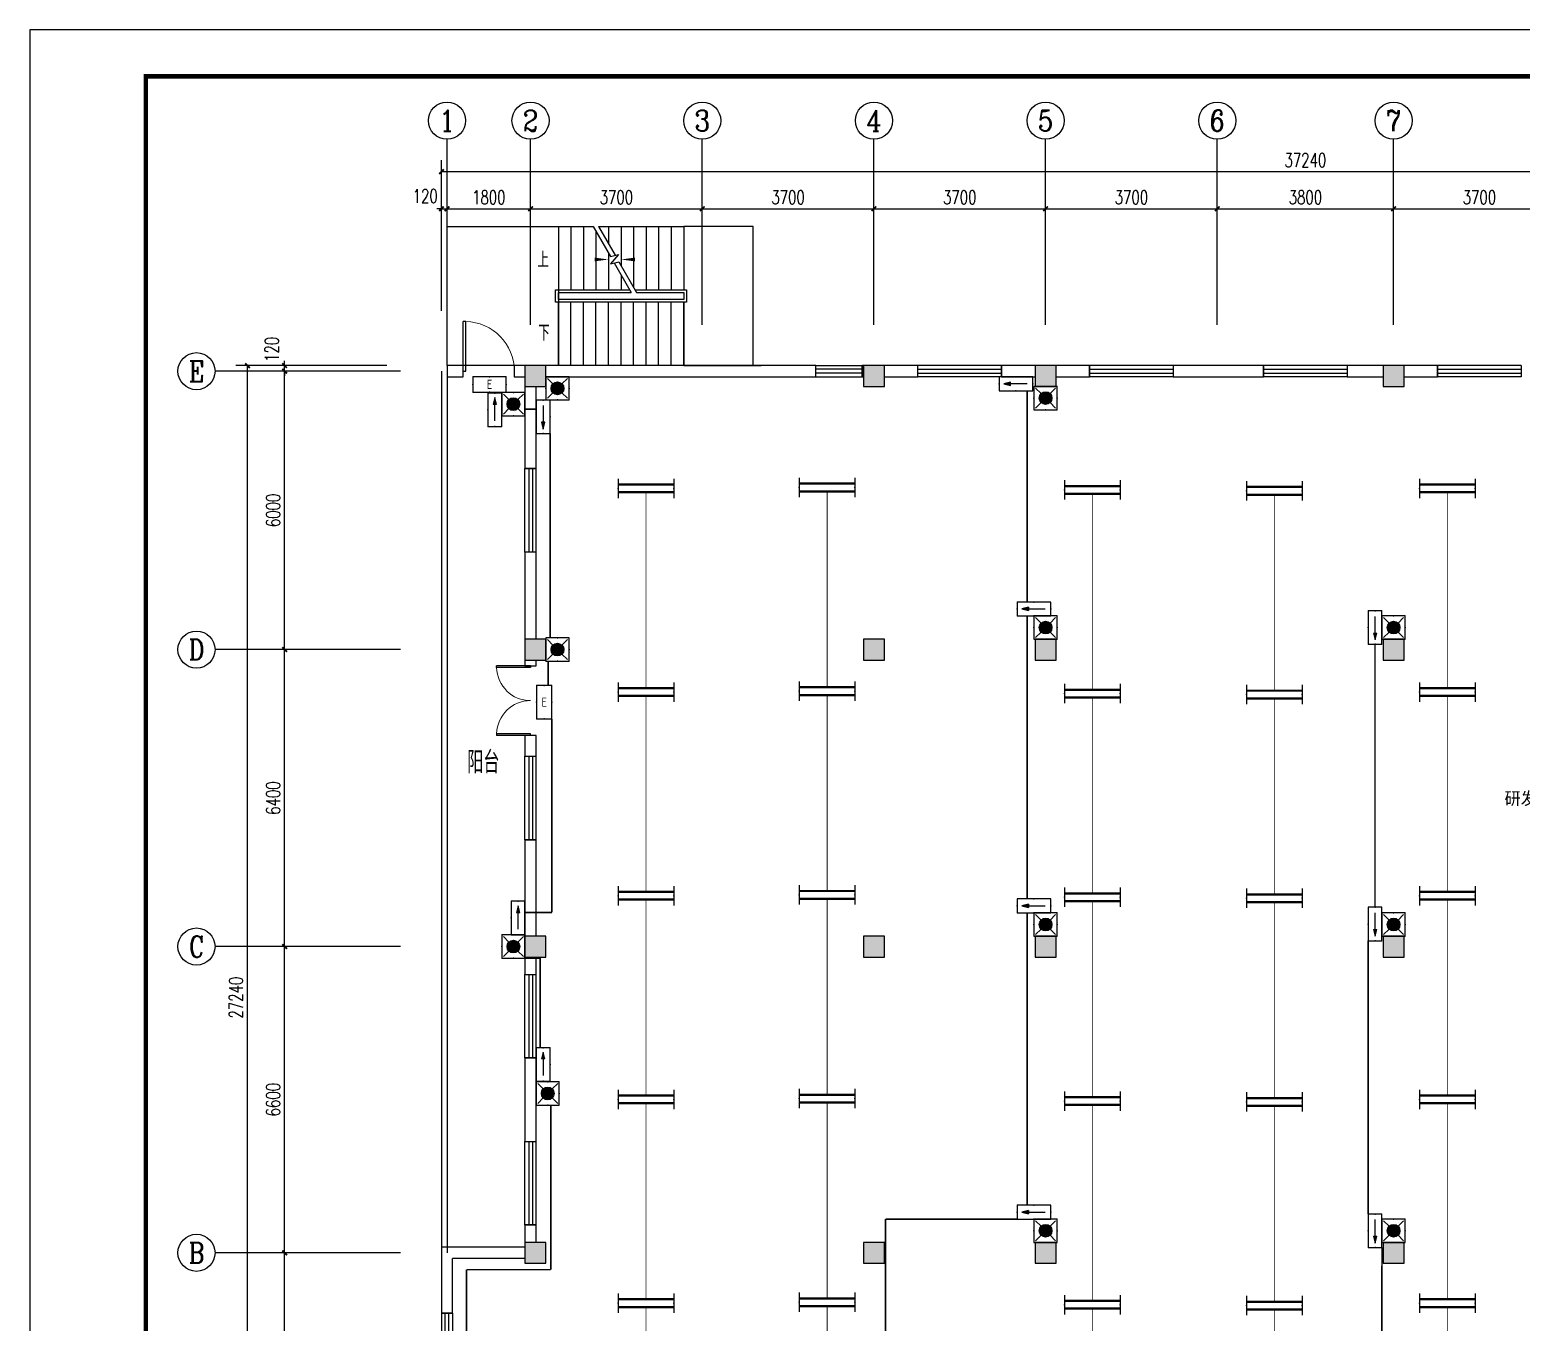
# Model space of a CAD drawing. Extents: x 343352 to 432452, y 769729 to 1078684.
# Drawn here: x 343352 to 375494, y 961648 to 989500 of the extents above; entities that cross this region are included whole.
import ezdxf
from ezdxf.enums import TextEntityAlignment as Align

# ---------------------------------------------------------------- set-up
doc = ezdxf.new("R2010")
doc.units = 0
doc.header["$LTSCALE"] = 1000
doc.header["$MEASUREMENT"] = 0
doc.linetypes.add('CENTER2', pattern=[1.125, 0.75, -0.125, 0.125, -0.125])
for name, color, linetype in [('46', 7, 'Continuous'), ('AXIS', 3, 'Continuous'), ('AXIS_TEXT', 7, 'Continuous'), ('COLUMN', 9, 'Continuous'), ('DIM_SYMB', 3, 'Continuous'), ('EQUIP-照明', 3, 'Continuous'), ('PUB_HATCH', 8, 'Continuous'), ('PUB_TEXT', 7, 'Continuous'), ('PUB_TITLE', 4, 'Continuous'), ('STAIR', 2, 'Continuous'), ('WALL', 9, 'Continuous'), ('WINDOW', 4, 'Continuous'), ('WIRE-应急', 1, 'CENTER2'), ('WIRE-照明', 4, 'Continuous')]:
    doc.layers.add(name, color=color, linetype=linetype)
doc.styles.add('-黑体', font='msyh.ttf', dxfattribs={"width": 0.8})
doc.styles.add('_TCH_AXIS', font='COMPLEX', dxfattribs={"bigfont": 'GBCBIG'})
doc.styles.add('_TCH_DIM', font='SIMPLEX', dxfattribs={"bigfont": 'GBCBIG'})
doc.styles.add('_TCH_DIM_T3', font='SIMPLEX', dxfattribs={"width": 0.705882, "bigfont": 'GBCBIG'})
doc.styles.add('_TEL_ATTDEF', font='GBENOR', dxfattribs={"width": 0.8, "height": 3, "bigfont": 'GBCBIG'})
doc.styles.add('_TEL_DIM', font='SIMPLEX', dxfattribs={"width": 0.8, "height": 3.5, "bigfont": 'HZTXT'})
doc.styles.add('COMPLEX', font='COMPLEX')
doc.styles.get("Standard").update_dxf_attribs({"font": 'gbenor.shx', "bigfont": 'gbcbig.shx'})
doc.dimstyles.new('_TCH_ARCH&&100', dxfattribs={"dimtxt": 297.5, "dimasz": 100, "dimexe": 250, "dimexo": 300, "dimgap": 100, "dimtad": 1, "dimdec": 0, "dimzin": 0, "dimdsep": 46, "dimtxsty": '_TCH_DIM_T3', "dimblk": 'ARCHTICK', "dimcen": 0.09, "dimclrt": 7, "dimazin": 2, "dimtfac": 1, "dimtdec": 0, "dimtix": 1, "dimtmove": 2, "dimatfit": 3, "dimfxl": 0, "dimtolj": 1, "dimtzin": 0, "dimarcsym": 0})

# ---------------------------------------------------------------- blocks, each defined once
blk = doc.blocks.new('$equip$00001160')
for p, q in [((-1.2, 0.417), (-1.2, -0.417)), ((-1.2, 0.167), (1.2, 0.167)), ((1.2, 0.417), (1.2, -0.417)), ((-1.2, -0.167), (1.2, -0.167))]:
    blk.add_line(p, q)
at = {"const_width": 0.1}
for points in [[(-1.2, 0.167), (1.2, 0.167)], [(-1.2, -0.167), (1.2, -0.167)]]:
    blk.add_lwpolyline(points, dxfattribs=at)
at = {"layer": 'EQUIP-照明'}
for p in [(-1.2, 0), (0, 0.167), (1.2, 0), (0, -0.167)]:
    blk.add_point(p, dxfattribs=at)
at = {"layer": 'EQUIP-照明', "flags": 9}
blk.add_attdef('A', (0, 0), '', height=0.00002, dxfattribs=at)
blk = doc.blocks.new('$equip$00002534')
for p, q in [((-0.72, 0.66), (-0.72, 0)), ((0.72, 0.66), (-0.72, 0.66)), ((0.72, 0), (0.72, 0.66)), ((-0.72, 0), (0.72, 0))]:
    blk.add_line(p, q)
at = {"const_width": 0.04}
blk.add_lwpolyline([(-0.72, 0.66), (-0.72, 0), (0.72, 0), (0.72, 0.66), (-0.72, 0.66), (-0.72, 0)], dxfattribs=at)
for p in [(0, 0.66), (-0.72, 0.33), (0, 0), (0.72, 0.33)]:
    blk.add_point(p)
at = {"color": 7, "style": '_TEL_DIM'}
blk.add_attdef('$TEXT$', text='', height=0.4, dxfattribs=at).set_placement((0, 0.33), align=Align.MIDDLE_CENTER)
at = {"color": 7, "style": '_TEL_DIM', "flags": 1}
blk.add_attdef('A', text='', height=0.00002, dxfattribs=at).set_placement((0, 0), align=Align.MIDDLE_CENTER)
blk = doc.blocks.new('$equip$00002604')
blk.add_hatch(color=256).paths.add_polyline_path([(0.275, 0.5, 1), (-0.274, 0.5, 1)])
for p, q in [((-0.429, 0.929), (-0.194, 0.694)), ((0.194, 0.694), (0.429, 0.929)), ((-0.429, 0.071), (-0.194, 0.306)), ((0.194, 0.306), (0.429, 0.071))]:
    blk.add_line(p, q)
at = {"const_width": 0.04}
blk.add_lwpolyline([(-0.5, 1), (-0.5, 0), (0.5, 0), (0.5, 1), (-0.5, 1), (-0.5, 0)], dxfattribs=at)
blk.add_lwpolyline([(-0.5, 1), (-0.5, 0), (0.5, 0), (0.5, 1)], close=True)
blk.add_circle((0, 0.5), 0.275)
for p in [(0, 1), (-0.5, 0.5), (0, 0), (0.5, 0.5)]:
    blk.add_point(p)
at = {"color": 7, "style": '_TEL_DIM', "flags": 1}
blk.add_attdef('A', text='', height=0.000025, dxfattribs=at).set_placement((0, 0), align=Align.MIDDLE_CENTER)
blk = doc.blocks.new('$equip$00002540')
blk.add_hatch(color=256).paths.add_polyline_path([(0.24, 0.372), (0.24, 0.228), (0.528, 0.3)])
for p, q in [((-0.72, 0.6), (-0.72, 0)), ((0.72, 0.6), (-0.72, 0.6)), ((-0.72, 0), (0.72, 0)), ((0.24, 0.372), (0.24, 0.228)), ((0.528, 0.3), (0.24, 0.372)), ((0.24, 0.228), (0.528, 0.3)), ((0.72, 0), (0.72, 0.6))]:
    blk.add_line(p, q)
at = {"color": 7}
blk.add_line((-0.48, 0.3), (0.48, 0.3), dxfattribs=at)
at = {"const_width": 0.04}
blk.add_lwpolyline([(-0.72, 0.6), (-0.72, 0), (0.72, 0), (0.72, 0.6), (-0.72, 0.6), (-0.72, 0)], dxfattribs=at)
for p in [(-0.72, 0.3), (0, 0.6), (0, 0), (0.72, 0.3)]:
    blk.add_point(p)
at = {"color": 7, "style": '_TEL_DIM', "flags": 1}
blk.add_attdef('A', text='', height=0.00002, dxfattribs=at).set_placement((0, 0), align=Align.MIDDLE_CENTER)
blk = doc.blocks.new('$equip$00002541')
blk.add_hatch(color=256).paths.add_polyline_path([(-0.24, 0.372), (-0.528, 0.3), (-0.24, 0.228)])
for p, q in [((-0.72, 0.6), (-0.72, 0)), ((0.72, 0.6), (-0.72, 0.6)), ((-0.72, 0), (0.72, 0)), ((-0.24, 0.372), (-0.528, 0.3)), ((-0.528, 0.3), (-0.24, 0.228)), ((-0.24, 0.372), (-0.24, 0.228)), ((0.72, 0), (0.72, 0.6))]:
    blk.add_line(p, q)
at = {"color": 7}
blk.add_line((-0.48, 0.3), (0.48, 0.3), dxfattribs=at)
at = {"const_width": 0.04}
blk.add_lwpolyline([(-0.72, 0.6), (-0.72, 0), (0.72, 0), (0.72, 0.6), (-0.72, 0.6), (-0.72, 0)], dxfattribs=at)
for p in [(-0.72, 0.3), (0, 0.6), (0, 0), (0.72, 0.3)]:
    blk.add_point(p)
at = {"color": 7, "style": '_TEL_DIM', "flags": 1}
blk.add_attdef('A', text='', height=0.00002, dxfattribs=at).set_placement((0, 0), align=Align.MIDDLE_CENTER)
blk = doc.blocks.new('_ArchTick')
at = {"color": 0, "linetype": 'ByBlock', "const_width": 0.4}
blk.add_lwpolyline([(-0.5, -0.5), (0.5, 0.5)], dxfattribs=at)
blk = doc.blocks.new('*D145')
at = {"layer": 'AXIS', "color": 0, "lineweight": -2}
for p, q in [((351044, 963143), (348594, 963143)), ((348844, 955143), (348844, 963143)), ((351044, 955143), (348594, 955143))]:
    blk.add_line(p, q, dxfattribs=at)
at = {"layer": 'Defpoints', "color": 0}
for p in [(348844, 963143), (351344, 963143), (351344, 955143)]:
    blk.add_point(p, dxfattribs=at)
at = {"layer": 'AXIS', "color": 0, "lineweight": -2, "xscale": 100, "yscale": 100, "zscale": 100}
for p, rotation in [((348844, 963143), 90), ((348844, 955143), 270)]:
    blk.add_blockref('_ArchTick', p, dxfattribs=dict(at, rotation=rotation))
at = {"layer": 'AXIS', "color": 7, "insert": (348596, 959143), "char_height": 297.5, "attachment_point": 5, "rotation": 90, "style": '_TCH_DIM_T3'}
blk.add_mtext('\\A1;8000', dxfattribs=at)
blk = doc.blocks.new('*D146')
at = {"layer": 'AXIS', "color": 0, "lineweight": -2}
for p, q in [((351044, 969743), (348594, 969743)), ((348844, 963143), (348844, 969743)), ((351044, 963143), (348594, 963143))]:
    blk.add_line(p, q, dxfattribs=at)
at = {"layer": 'Defpoints', "color": 0}
for p in [(348844, 969743), (351344, 969743), (351344, 963143)]:
    blk.add_point(p, dxfattribs=at)
at = {"layer": 'AXIS', "color": 0, "lineweight": -2, "xscale": 100, "yscale": 100, "zscale": 100}
for p, rotation in [((348844, 969743), 90), ((348844, 963143), 270)]:
    blk.add_blockref('_ArchTick', p, dxfattribs=dict(at, rotation=rotation))
at = {"layer": 'AXIS', "color": 7, "insert": (348596, 966443), "char_height": 297.5, "attachment_point": 5, "rotation": 90, "style": '_TCH_DIM_T3'}
blk.add_mtext('\\A1;6600', dxfattribs=at)
blk = doc.blocks.new('*D147')
at = {"layer": 'AXIS', "color": 0, "lineweight": -2}
for p, q in [((351044, 976143), (348594, 976143)), ((348844, 969743), (348844, 976143)), ((351044, 969743), (348594, 969743))]:
    blk.add_line(p, q, dxfattribs=at)
at = {"layer": 'Defpoints', "color": 0}
for p in [(348844, 976143), (351344, 976143), (351344, 969743)]:
    blk.add_point(p, dxfattribs=at)
at = {"layer": 'AXIS', "color": 0, "lineweight": -2, "xscale": 100, "yscale": 100, "zscale": 100}
for p, rotation in [((348844, 976143), 90), ((348844, 969743), 270)]:
    blk.add_blockref('_ArchTick', p, dxfattribs=dict(at, rotation=rotation))
at = {"layer": 'AXIS', "color": 7, "insert": (348596, 972943), "char_height": 297.5, "attachment_point": 5, "rotation": 90, "style": '_TCH_DIM_T3'}
blk.add_mtext('\\A1;6400', dxfattribs=at)
blk = doc.blocks.new('*D148')
at = {"layer": 'AXIS', "color": 0, "lineweight": -2}
for p, q in [((351044, 982143), (348594, 982143)), ((348844, 976143), (348844, 982143)), ((351044, 976143), (348594, 976143))]:
    blk.add_line(p, q, dxfattribs=at)
at = {"layer": 'Defpoints', "color": 0}
for p in [(348844, 982143), (351344, 982143), (351344, 976143)]:
    blk.add_point(p, dxfattribs=at)
at = {"layer": 'AXIS', "color": 0, "lineweight": -2, "xscale": 100, "yscale": 100, "zscale": 100}
for p, rotation in [((348844, 982143), 90), ((348844, 976143), 270)]:
    blk.add_blockref('_ArchTick', p, dxfattribs=dict(at, rotation=rotation))
at = {"layer": 'AXIS', "color": 7, "insert": (348596, 979143), "char_height": 297.5, "attachment_point": 5, "rotation": 90, "style": '_TCH_DIM_T3'}
blk.add_mtext('\\A1;6000', dxfattribs=at)
blk = doc.blocks.new('*D149')
at = {"layer": 'AXIS', "color": 0, "lineweight": -2}
for p, q in [((351044, 982263), (348594, 982263)), ((348844, 982263), (348844, 982363)), ((348844, 982143), (348844, 982263)), ((351044, 982143), (348594, 982143)), ((348844, 982143), (348844, 982043))]:
    blk.add_line(p, q, dxfattribs=at)
at = {"layer": 'Defpoints', "color": 0}
for p in [(348844, 982263), (351344, 982263), (351344, 982143)]:
    blk.add_point(p, dxfattribs=at)
at = {"layer": 'AXIS', "color": 0, "lineweight": -2, "xscale": 100, "yscale": 100, "zscale": 100}
for p, rotation in [((348844, 982263), 270), ((348844, 982143), 90)]:
    blk.add_blockref('_ArchTick', p, dxfattribs=dict(at, rotation=rotation))
at = {"layer": 'AXIS', "color": 7, "insert": (348569, 982613), "char_height": 297.5, "attachment_point": 5, "rotation": 90, "style": '_TCH_DIM_T3'}
blk.add_mtext('\\A1;120', dxfattribs=at)
blk = doc.blocks.new('*D150')
at = {"layer": 'AXIS', "color": 0, "lineweight": -2}
for p, q in [((351044, 982263), (347794, 982263)), ((348044, 955023), (348044, 982263)), ((351044, 955023), (347794, 955023))]:
    blk.add_line(p, q, dxfattribs=at)
at = {"layer": 'Defpoints', "color": 0}
for p in [(348044, 982263), (351344, 982263), (351344, 955023)]:
    blk.add_point(p, dxfattribs=at)
at = {"layer": 'AXIS', "color": 0, "lineweight": -2, "xscale": 100, "yscale": 100, "zscale": 100}
for p, rotation in [((348044, 982263), 90), ((348044, 955023), 270)]:
    blk.add_blockref('_ArchTick', p, dxfattribs=dict(at, rotation=rotation))
at = {"layer": 'AXIS', "color": 7, "insert": (347796, 968643), "char_height": 297.5, "attachment_point": 5, "rotation": 90, "style": '_TCH_DIM_T3'}
blk.add_mtext('\\A1;27240', dxfattribs=at)
blk = doc.blocks.new('*D151')
at = {"layer": 'AXIS', "color": 0, "lineweight": -2}
for p, q in [((352224, 983443), (352224, 985893)), ((352344, 983443), (352344, 985893)), ((352224, 985643), (352124, 985643)), ((352224, 985643), (352344, 985643)), ((352344, 985643), (352444, 985643))]:
    blk.add_line(p, q, dxfattribs=at)
at = {"layer": 'Defpoints', "color": 0}
for p in [(352344, 985643), (352224, 983143), (352344, 983143)]:
    blk.add_point(p, dxfattribs=at)
at = {"layer": 'AXIS', "color": 0, "lineweight": -2, "xscale": 100, "yscale": 100, "zscale": 100}
blk.add_blockref('_ArchTick', (352224, 985643), dxfattribs=at)
at = {"layer": 'AXIS', "color": 0, "lineweight": -2, "xscale": 100, "yscale": 100, "zscale": 100, "rotation": 180}
blk.add_blockref('_ArchTick', (352344, 985643), dxfattribs=at)
at = {"layer": 'AXIS', "color": 7, "insert": (351874, 985918), "char_height": 297.5, "attachment_point": 5, "style": '_TCH_DIM_T3'}
blk.add_mtext('\\A1;120', dxfattribs=at)
blk = doc.blocks.new('*D152')
at = {"layer": 'AXIS', "color": 0, "lineweight": -2}
for p, q in [((352344, 983443), (352344, 985893)), ((354144, 983443), (354144, 985893)), ((352344, 985643), (354144, 985643))]:
    blk.add_line(p, q, dxfattribs=at)
at = {"layer": 'Defpoints', "color": 0}
for p in [(354144, 985643), (352344, 983143), (354144, 983143)]:
    blk.add_point(p, dxfattribs=at)
at = {"layer": 'AXIS', "color": 0, "lineweight": -2, "xscale": 100, "yscale": 100, "zscale": 100, "rotation": 180}
blk.add_blockref('_ArchTick', (352344, 985643), dxfattribs=at)
at = {"layer": 'AXIS', "color": 0, "lineweight": -2, "xscale": 100, "yscale": 100, "zscale": 100}
blk.add_blockref('_ArchTick', (354144, 985643), dxfattribs=at)
at = {"layer": 'AXIS', "color": 7, "insert": (353244, 985891), "char_height": 297.5, "attachment_point": 5, "style": '_TCH_DIM_T3'}
blk.add_mtext('\\A1;1800', dxfattribs=at)
blk = doc.blocks.new('*D153')
at = {"layer": 'AXIS', "color": 0, "lineweight": -2}
for p, q in [((354144, 983443), (354144, 985893)), ((357844, 983443), (357844, 985893)), ((354144, 985643), (357844, 985643))]:
    blk.add_line(p, q, dxfattribs=at)
at = {"layer": 'Defpoints', "color": 0}
for p in [(357844, 985643), (354144, 983143), (357844, 983143)]:
    blk.add_point(p, dxfattribs=at)
at = {"layer": 'AXIS', "color": 0, "lineweight": -2, "xscale": 100, "yscale": 100, "zscale": 100, "rotation": 180}
blk.add_blockref('_ArchTick', (354144, 985643), dxfattribs=at)
at = {"layer": 'AXIS', "color": 0, "lineweight": -2, "xscale": 100, "yscale": 100, "zscale": 100}
blk.add_blockref('_ArchTick', (357844, 985643), dxfattribs=at)
at = {"layer": 'AXIS', "color": 7, "insert": (355994, 985891), "char_height": 297.5, "attachment_point": 5, "style": '_TCH_DIM_T3'}
blk.add_mtext('\\A1;3700', dxfattribs=at)
blk = doc.blocks.new('*D154')
at = {"layer": 'AXIS', "color": 0, "lineweight": -2}
for p, q in [((357844, 983443), (357844, 985893)), ((361544, 983443), (361544, 985893)), ((357844, 985643), (361544, 985643))]:
    blk.add_line(p, q, dxfattribs=at)
at = {"layer": 'Defpoints', "color": 0}
for p in [(361544, 985643), (357844, 983143), (361544, 983143)]:
    blk.add_point(p, dxfattribs=at)
at = {"layer": 'AXIS', "color": 0, "lineweight": -2, "xscale": 100, "yscale": 100, "zscale": 100, "rotation": 180}
blk.add_blockref('_ArchTick', (357844, 985643), dxfattribs=at)
at = {"layer": 'AXIS', "color": 0, "lineweight": -2, "xscale": 100, "yscale": 100, "zscale": 100}
blk.add_blockref('_ArchTick', (361544, 985643), dxfattribs=at)
at = {"layer": 'AXIS', "color": 7, "insert": (359694, 985891), "char_height": 297.5, "attachment_point": 5, "style": '_TCH_DIM_T3'}
blk.add_mtext('\\A1;3700', dxfattribs=at)
blk = doc.blocks.new('*D155')
at = {"layer": 'AXIS', "color": 0, "lineweight": -2}
for p, q in [((361544, 983443), (361544, 985893)), ((365244, 983443), (365244, 985893)), ((361544, 985643), (365244, 985643))]:
    blk.add_line(p, q, dxfattribs=at)
at = {"layer": 'Defpoints', "color": 0}
for p in [(365244, 985643), (361544, 983143), (365244, 983143)]:
    blk.add_point(p, dxfattribs=at)
at = {"layer": 'AXIS', "color": 0, "lineweight": -2, "xscale": 100, "yscale": 100, "zscale": 100, "rotation": 180}
blk.add_blockref('_ArchTick', (361544, 985643), dxfattribs=at)
at = {"layer": 'AXIS', "color": 0, "lineweight": -2, "xscale": 100, "yscale": 100, "zscale": 100}
blk.add_blockref('_ArchTick', (365244, 985643), dxfattribs=at)
at = {"layer": 'AXIS', "color": 7, "insert": (363394, 985891), "char_height": 297.5, "attachment_point": 5, "style": '_TCH_DIM_T3'}
blk.add_mtext('\\A1;3700', dxfattribs=at)
blk = doc.blocks.new('*D156')
at = {"layer": 'AXIS', "color": 0, "lineweight": -2}
for p, q in [((365244, 983443), (365244, 985893)), ((368944, 983443), (368944, 985893)), ((365244, 985643), (368944, 985643))]:
    blk.add_line(p, q, dxfattribs=at)
at = {"layer": 'Defpoints', "color": 0}
for p in [(368944, 985643), (365244, 983143), (368944, 983143)]:
    blk.add_point(p, dxfattribs=at)
at = {"layer": 'AXIS', "color": 0, "lineweight": -2, "xscale": 100, "yscale": 100, "zscale": 100, "rotation": 180}
blk.add_blockref('_ArchTick', (365244, 985643), dxfattribs=at)
at = {"layer": 'AXIS', "color": 0, "lineweight": -2, "xscale": 100, "yscale": 100, "zscale": 100}
blk.add_blockref('_ArchTick', (368944, 985643), dxfattribs=at)
at = {"layer": 'AXIS', "color": 7, "insert": (367094, 985891), "char_height": 297.5, "attachment_point": 5, "style": '_TCH_DIM_T3'}
blk.add_mtext('\\A1;3700', dxfattribs=at)
blk = doc.blocks.new('*D157')
at = {"layer": 'AXIS', "color": 0, "lineweight": -2}
for p, q in [((368944, 983443), (368944, 985893)), ((372744, 983443), (372744, 985893)), ((368944, 985643), (372744, 985643))]:
    blk.add_line(p, q, dxfattribs=at)
at = {"layer": 'Defpoints', "color": 0}
for p in [(372744, 985643), (368944, 983143), (372744, 983143)]:
    blk.add_point(p, dxfattribs=at)
at = {"layer": 'AXIS', "color": 0, "lineweight": -2, "xscale": 100, "yscale": 100, "zscale": 100, "rotation": 180}
blk.add_blockref('_ArchTick', (368944, 985643), dxfattribs=at)
at = {"layer": 'AXIS', "color": 0, "lineweight": -2, "xscale": 100, "yscale": 100, "zscale": 100}
blk.add_blockref('_ArchTick', (372744, 985643), dxfattribs=at)
at = {"layer": 'AXIS', "color": 7, "insert": (370844, 985891), "char_height": 297.5, "attachment_point": 5, "style": '_TCH_DIM_T3'}
blk.add_mtext('\\A1;3800', dxfattribs=at)
blk = doc.blocks.new('*D158')
at = {"layer": 'AXIS', "color": 0, "lineweight": -2}
for p, q in [((372744, 983443), (372744, 985893)), ((376444, 983443), (376444, 985893)), ((372744, 985643), (376444, 985643))]:
    blk.add_line(p, q, dxfattribs=at)
at = {"layer": 'Defpoints', "color": 0}
for p in [(376444, 985643), (372744, 983143), (376444, 983143)]:
    blk.add_point(p, dxfattribs=at)
at = {"layer": 'AXIS', "color": 0, "lineweight": -2, "xscale": 100, "yscale": 100, "zscale": 100, "rotation": 180}
blk.add_blockref('_ArchTick', (372744, 985643), dxfattribs=at)
at = {"layer": 'AXIS', "color": 0, "lineweight": -2, "xscale": 100, "yscale": 100, "zscale": 100}
blk.add_blockref('_ArchTick', (376444, 985643), dxfattribs=at)
at = {"layer": 'AXIS', "color": 7, "insert": (374594, 985891), "char_height": 297.5, "attachment_point": 5, "style": '_TCH_DIM_T3'}
blk.add_mtext('\\A1;3700', dxfattribs=at)
blk = doc.blocks.new('*D164')
at = {"layer": 'AXIS', "color": 0, "lineweight": -2}
for p, q in [((352224, 983443), (352224, 986693)), ((352224, 986443), (389464, 986443)), ((389464, 983443), (389464, 986693))]:
    blk.add_line(p, q, dxfattribs=at)
at = {"layer": 'Defpoints', "color": 0}
for p in [(389464, 986443), (352224, 983143), (389464, 983143)]:
    blk.add_point(p, dxfattribs=at)
at = {"layer": 'AXIS', "color": 0, "lineweight": -2, "xscale": 100, "yscale": 100, "zscale": 100, "rotation": 180}
blk.add_blockref('_ArchTick', (352224, 986443), dxfattribs=at)
at = {"layer": 'AXIS', "color": 0, "lineweight": -2, "xscale": 100, "yscale": 100, "zscale": 100}
blk.add_blockref('_ArchTick', (389464, 986443), dxfattribs=at)
at = {"layer": 'AXIS', "color": 7, "insert": (370844, 986691), "char_height": 297.5, "attachment_point": 5, "style": '_TCH_DIM_T3'}
blk.add_mtext('\\A1;37240', dxfattribs=at)
blk = doc.blocks.new('$TCHSYS$WIN2D')
for p, q in [((-0.5, 0.5), (0.5, 0.5)), ((-0.5, 0.5), (-0.5, -0.5)), ((0.5, 0.5), (0.5, -0.5)), ((0.5, 0.167), (-0.5, 0.167)), ((0.5, -0.167), (-0.5, -0.167)), ((-0.5, -0.5), (0.5, -0.5))]:
    blk.add_line(p, q)
blk = doc.blocks.new('$DorLib2D$00000001')
for p, q in [((0.45, 0.975), (0.5, 0.975)), ((0.45, 0), (0.45, 0.975)), ((0.5, 0), (0.5, 0.975)), ((0.5, 0), (0.45, 0))]:
    blk.add_line(p, q)
at = {"lineweight": 13}
blk.add_arc((0.475, 0), 0.975, 91.4693, 180, dxfattribs=at)
blk = doc.blocks.new('$DorLib2D$00000002')
for p, q in [((-0.5, 0), (-0.5, 0.4875)), ((-0.475, 0.4875), (-0.5, 0.4875)), ((-0.475, 0), (-0.475, 0.4875)), ((0.475, 0), (0.475, 0.4875)), ((0.475, 0.4875), (0.5, 0.4875)), ((0.5, 0), (0.5, 0.4875)), ((-0.5, 0), (-0.475, 0)), ((0.5, 0), (0.475, 0))]:
    blk.add_line(p, q)
at = {"lineweight": 13}
for centre, start, end in [((-0.4875, 0), 0, 88.53072), ((0.4875, 0), 91.46928, 180)]:
    blk.add_arc(centre, 0.4875, start, end, dxfattribs=at)
blk = doc.blocks.new('_AXISO')
blk.add_circle((0, 0), 0.5)
at = {"layer": 'AXIS_TEXT', "style": 'COMPLEX', "width": 1.041667}
blk.add_attdef('A', text='', height=0.56, dxfattribs=at).set_placement((-0.25, -0.28), (0.25, -0.28), align=Align.FIT)
blk = doc.blocks.new('_FZH')
blk.add_lwpolyline([(-0.5, -0.5), (0.5, -0.5), (0.5, 0.5), (-0.5, 0.5)], close=True)
at = {"layer": 'PUB_HATCH'}
blk.add_solid([(-0.5, -0.5), (0.5, -0.5), (-0.5, 0.5), (0.5, 0.5)], dxfattribs=at)

msp = doc.modelspace()

# ---------------------------------------------------------------- linework, layer by layer
msp.add_line((357614.3, 982262.7), (359114.3, 982262.7))
msp.add_lwpolyline([(352344.3, 982262.7), (352344.3, 985262.7), (354744.3, 985262.7), (354744.3, 982262.7)], close=True)
for points in [[(352224.3, 982142.7), (352224.3, 963022.7)], [(352344.3, 982142.7), (352344.3, 963142.7)]]:
    msp.add_lwpolyline(points)
at = {"layer": 'AXIS'}
for p, q in [((352344.3, 983142.7), (352344.3, 987142.7)), ((354144.3, 983142.7), (354144.3, 987142.7)), ((357844.3, 983142.7), (357844.3, 987142.7)), ((361544.3, 983142.7), (361544.3, 987142.7)), ((365244.3, 983142.7), (365244.3, 987142.7)), ((368944.3, 983142.7), (368944.3, 987142.7)), ((372744.3, 983142.7), (372744.3, 987142.7)), ((351344.3, 982142.7), (347344.3, 982142.7)), ((351344.3, 976142.7), (347344.3, 976142.7)), ((351344.3, 969742.7), (347344.3, 969742.7)), ((351344.3, 963142.7), (347344.3, 963142.7))]:
    msp.add_line(p, q, dxfattribs=at)
at = {"layer": 'DIM_SYMB'}
for points in [[(354609.3, 984550.2, 0, 0, 0), (355824.3, 984550.2, 0, 80, 0), (355524.3, 984550.2, 0, 0, 0)], [(354609.3, 982975.2, 0, 0, 0), (358194.3, 982975.2, 0, 0, 0), (358194.3, 984550.2, 0, 0, 0), (356094.3, 984550.2, 0, 80, 0), (356394.3, 984550.2, 0, 0, 0)]]:
    msp.add_lwpolyline(points, format="xyseb", dxfattribs=at)
at = {"layer": 'PUB_TITLE'}
msp.add_lwpolyline([(343352.5, 947499.6), (402752.5, 947499.6), (402752.5, 989499.6), (343352.5, 989499.6)], close=True, dxfattribs=at)
at = {"layer": 'PUB_TITLE', "const_width": 100}
msp.add_lwpolyline([(345852.5, 948499.6), (401752.5, 948499.6), (401752.5, 988499.6), (345852.5, 988499.6)], close=True, dxfattribs=at)
at = {"layer": 'STAIR'}
for p, q in [((354744.3, 985262.7), (355490.3, 985262.7)), ((354744.3, 985262.7), (354744.3, 983897.7)), ((355014.3, 985262.7), (355014.3, 983897.7)), ((355284.3, 985262.7), (355284.3, 983897.7)), ((355490.3, 985262.7), (355864.4, 984614.6)), ((355554.3, 985151.7), (355554.3, 983897.7)), ((355605.7, 985262.7), (357444.3, 985262.7)), ((355605.7, 985262.7), (355964.4, 984641.4)), ((355824.3, 985262.7), (355824.3, 984884)), ((356094.3, 985262.7), (356094.3, 984416.4)), ((356364.3, 985262.7), (356364.3, 983948.7)), ((356634.3, 985262.7), (356634.3, 983897.7)), ((356904.3, 985262.7), (356904.3, 983897.7)), ((357174.3, 985262.7), (357174.3, 983897.7)), ((357444.3, 985262.7), (357444.3, 983897.7)), ((358944.3, 985262.7), (357444.3, 985262.7)), ((357444.3, 985262.7), (357444.3, 983897.7)), ((358944.3, 982262.7), (358944.3, 985262.7)), ((355824.3, 984684), (355824.3, 983897.7)), ((356036.8, 984660.8), (355863.9, 984454.7)), ((355864.4, 984614.6), (356036.8, 984660.8)), ((355863.9, 984454.7), (356044.3, 984503.1)), ((355944.3, 984476.3), (356313, 983837.7)), ((356044.3, 984503.1), (356428.4, 983837.7)), ((356094.3, 984216.4), (356094.3, 983897.7)), ((354684.3, 983627.7), (354684.3, 983897.7)), ((354684.3, 983897.7), (356278.3, 983897.7)), ((356393.8, 983897.7), (357504.3, 983897.7)), ((357504.3, 983897.7), (357504.3, 983627.7)), ((357504.3, 983627.7), (354684.3, 983627.7)), ((354744.3, 983837.7), (356313, 983837.7)), ((354744.3, 983687.7), (354744.3, 983837.7)), ((354744.3, 983837.7), (356313, 983837.7)), ((354744.3, 983837.7), (354744.3, 983687.7)), ((357444.3, 983687.7), (354744.3, 983687.7)), ((357444.3, 983687.7), (354744.3, 983687.7)), ((354744.3, 982262.7), (354744.3, 983627.7)), ((355014.3, 982262.7), (355014.3, 983627.7)), ((355284.3, 982262.7), (355284.3, 983627.7)), ((355554.3, 982262.7), (355554.3, 983627.7)), ((355824.3, 982262.7), (355824.3, 983627.7)), ((356094.3, 982262.7), (356094.3, 983627.7)), ((356364.3, 982262.7), (356364.3, 983627.7)), ((356428.4, 983837.7), (357444.3, 983837.7)), ((356428.4, 983837.7), (357444.3, 983837.7)), ((356634.3, 982262.7), (356634.3, 983627.7)), ((356904.3, 982262.7), (356904.3, 983627.7)), ((357174.3, 982262.7), (357174.3, 983627.7)), ((357444.3, 983837.7), (357444.3, 983687.7)), ((357444.3, 983837.7), (357444.3, 983687.7)), ((357444.3, 982262.7), (357444.3, 983627.7)), ((357444.3, 983627.7), (357444.3, 982262.7)), ((357444.3, 982262.7), (354744.3, 982262.7)), ((357444.3, 982262.7), (358944.3, 982262.7))]:
    msp.add_line(p, q, dxfattribs=at)
at = {"layer": 'WALL'}
for p, q in [((352694.3, 982262.7), (352344.3, 982262.7)), ((352344.3, 982262.7), (352344.3, 982022.7)), ((352694.3, 982022.7), (352694.3, 982262.7)), ((354024.3, 982262.7), (353794.3, 982262.7)), ((353794.3, 982262.7), (353794.3, 982022.7)), ((360294.3, 982262.7), (354474.3, 982262.7)), ((360294.3, 982022.7), (360294.3, 982262.7)), ((361319.3, 982262.7), (361294.3, 982262.7)), ((361294.3, 982262.7), (361294.3, 982022.7)), ((362494.3, 982262.7), (361769.3, 982262.7)), ((362494.3, 982022.7), (362494.3, 982262.7)), ((365019.3, 982262.7), (364294.3, 982262.7)), ((364294.3, 982262.7), (364294.3, 982022.7)), ((366194.3, 982262.7), (365469.3, 982262.7)), ((366194.3, 982022.7), (366194.3, 982262.7)), ((369944.3, 982262.7), (367994.3, 982262.7)), ((367994.3, 982262.7), (367994.3, 982022.7)), ((369944.3, 982022.7), (369944.3, 982262.7)), ((372519.3, 982262.7), (371744.3, 982262.7)), ((371744.3, 982262.7), (371744.3, 982022.7)), ((373694.3, 982262.7), (372969.3, 982262.7)), ((373694.3, 982022.7), (373694.3, 982262.7)), ((352344.3, 982022.7), (352694.3, 982022.7)), ((353794.3, 982022.7), (354024.3, 982022.7)), ((354474.3, 982022.7), (360294.3, 982022.7)), ((361294.3, 982022.7), (361319.3, 982022.7)), ((361769.3, 982022.7), (362494.3, 982022.7)), ((364294.3, 982022.7), (365019.3, 982022.7)), ((365469.3, 982022.7), (366194.3, 982022.7)), ((367994.3, 982022.7), (369944.3, 982022.7)), ((371744.3, 982022.7), (372519.3, 982022.7)), ((372969.3, 982022.7), (373694.3, 982022.7)), ((354024.3, 981812.7), (354024.3, 980042.7)), ((354264.3, 980042.7), (354264.3, 981812.7)), ((354024.3, 980042.7), (354264.3, 980042.7)), ((354264.3, 978242.7), (354024.3, 978242.7)), ((354024.3, 978242.7), (354024.3, 976367.7)), ((354264.3, 976367.7), (354264.3, 978242.7)), ((354024.3, 975917.7), (354024.3, 975792.7)), ((354264.3, 975792.7), (354264.3, 975917.7)), ((354024.3, 975792.7), (354264.3, 975792.7)), ((354264.3, 974292.7), (354024.3, 974292.7)), ((354024.3, 974292.7), (354024.3, 973842.7)), ((354264.3, 973842.7), (354264.3, 974292.7)), ((354024.3, 973842.7), (354264.3, 973842.7)), ((354264.3, 972042.7), (354024.3, 972042.7)), ((354024.3, 972042.7), (354024.3, 969967.7)), ((354264.3, 969967.7), (354264.3, 972042.7)), ((354024.3, 969517.7), (354024.3, 969142.7)), ((354264.3, 969142.7), (354264.3, 969517.7)), ((354024.3, 969142.7), (354264.3, 969142.7)), ((354264.3, 967342.7), (354024.3, 967342.7)), ((354024.3, 967342.7), (354024.3, 965542.7)), ((354264.3, 965542.7), (354264.3, 967342.7)), ((354024.3, 965542.7), (354264.3, 965542.7)), ((354264.3, 963742.7), (354024.3, 963742.7)), ((354024.3, 963742.7), (354024.3, 963367.7)), ((354264.3, 963367.7), (354264.3, 963742.7)), ((354024.3, 963262.7), (352224.3, 963262.7)), ((352224.3, 963262.7), (352224.3, 961842.7)), ((354024.3, 963022.7), (352464.3, 963022.7)), ((352464.3, 961842.7), (352464.3, 963022.7)), ((352224.3, 961842.7), (352464.3, 961842.7))]:
    msp.add_line(p, q, dxfattribs=at)
at = {"layer": 'WIRE-应急', "linetype": 'CENTER2', "const_width": 35}
for points in [[(364844.3, 977167.7), (364844.3, 981722.7)], [(354024.3, 981327.2), (354264.3, 981327.2)], [(354564.3, 976392.7), (354564.3, 980800.7)], [(364844.3, 970767.7), (364844.3, 976867.7)], [(372344.4, 970588.6), (372344.4, 976257.7)], [(354521.5, 975369.4), (354521.5, 975892.7)], [(354603.8, 970478.7), (354603.8, 974649.4)], [(354024.3, 970478.7), (354603.8, 970478.7)], [(364844.3, 964167.7), (364844.3, 970467.7)], [(372194.4, 963977.7), (372194.4, 969868.6)], [(354024.3, 969492.7), (354350.9, 969492.7)], [(354350.9, 967561.6), (354350.9, 969492.7)], [(354580.4, 962778.9), (354580.4, 966326.4)], [(361794.4, 957170.9), (361794.4, 963867.7)], [(361794.4, 963867.7), (364634.4, 963867.7)], [(372494.3, 957170.9), (372494.4, 963257.7)], [(352766.2, 956755.5), (352766.2, 962778.9)], [(352766.2, 962778.9), (354580.4, 962778.9)]]:
    msp.add_lwpolyline(points, dxfattribs=at)
at = {"layer": 'WIRE-照明', "linetype": 'Continuous', "const_width": 20}
for points in [[(356633.1, 979534.3), (356633.1, 975311)], [(360536.8, 979553.1), (360536.8, 975329.8)], [(366251.7, 979500.5), (366251.7, 975277.1)], [(370174.5, 979480.9), (370174.5, 975257.5)], [(373903.1, 979534.4), (373903.1, 975311)], [(356633.1, 975144.3), (356633.1, 970921)], [(360536.8, 975163.1), (360536.8, 970939.8)], [(366251.7, 975110.5), (366251.7, 970887.1)], [(370174.5, 975090.9), (370174.5, 970867.5)], [(373903.1, 975144.4), (373903.1, 970921)], [(356633.1, 970754.3), (356633.1, 966531)], [(360536.8, 970773.1), (360536.8, 966549.8)], [(366251.7, 970720.5), (366251.7, 966497.1)], [(370174.5, 970700.9), (370174.5, 966477.5)], [(373903.1, 970754.4), (373903.1, 966531)], [(356633.1, 966364.3), (356633.1, 962141)], [(360536.8, 966383.1), (360536.8, 962159.8)], [(366251.7, 966330.5), (366251.7, 962107.1)], [(370174.5, 966310.9), (370174.5, 962087.5)], [(373903.1, 966364.4), (373903.1, 962141)], [(356633.1, 961974.3), (356633.1, 957751)], [(360536.8, 961993.1), (360536.8, 957769.8)], [(366251.7, 961940.5), (366251.7, 957717.1)], [(370174.5, 961920.9), (370174.5, 957697.5)], [(373903.1, 961974.4), (373903.1, 957751)]]:
    msp.add_lwpolyline(points, dxfattribs=at)

# ---------------------------------------------------------------- block references
at = {"layer": 'AXIS'}
ref = msp.add_blockref('_AXISO', (352344.3, 987542.7), dxfattribs=dict(at, xscale=800, yscale=800, zscale=800))
ref.add_attrib('A', '1', dxfattribs={"layer": 'AXIS_TEXT', "height": 450.2, "style": '_TCH_AXIS', "width": 1.726397}).set_placement((352177.8, 987317.6), (352510.9, 987317.6), align=Align.FIT)
ref = msp.add_blockref('_AXISO', (354144.3, 987542.7), dxfattribs=dict(at, xscale=800, yscale=800, zscale=800))
ref.add_attrib('A', '2', dxfattribs={"layer": 'AXIS_TEXT', "height": 450.2, "style": '_TCH_AXIS', "width": 1.109827}).set_placement((353977.8, 987317.6), (354310.9, 987317.6), align=Align.FIT)
ref = msp.add_blockref('_AXISO', (357844.3, 987542.7), dxfattribs=dict(at, xscale=800, yscale=800, zscale=800))
ref.add_attrib('A', '3', dxfattribs={"layer": 'AXIS_TEXT', "height": 452, "style": '_TCH_AXIS', "width": 1.097143}).set_placement((357679, 987316.7), (358009.7, 987316.7), align=Align.FIT)
ref = msp.add_blockref('_AXISO', (361544.3, 987542.7), dxfattribs=dict(at, xscale=800, yscale=800, zscale=800))
ref.add_attrib('A', '4', dxfattribs={"layer": 'AXIS_TEXT', "height": 450.2, "style": '_TCH_AXIS', "width": 0.971098}).set_placement((361377.8, 987317.6), (361710.9, 987317.6), align=Align.FIT)
ref = msp.add_blockref('_AXISO', (365244.3, 987542.7), dxfattribs=dict(at, xscale=800, yscale=800, zscale=800))
ref.add_attrib('A', '5', dxfattribs={"layer": 'AXIS_TEXT', "height": 450.2, "style": '_TCH_AXIS', "width": 1.109827}).set_placement((365077.8, 987317.6), (365410.9, 987317.6), align=Align.FIT)
ref = msp.add_blockref('_AXISO', (368944.3, 987542.7), dxfattribs=dict(at, xscale=800, yscale=800, zscale=800))
ref.add_attrib('A', '6', dxfattribs={"layer": 'AXIS_TEXT', "height": 452, "style": '_TCH_AXIS', "width": 1.097143}).set_placement((368779, 987316.7), (369109.7, 987316.7), align=Align.FIT)
ref = msp.add_blockref('_AXISO', (372744.3, 987542.7), dxfattribs=dict(at, xscale=800, yscale=800, zscale=800))
ref.add_attrib('A', '7', dxfattribs={"layer": 'AXIS_TEXT', "height": 450.2, "style": '_TCH_AXIS', "width": 1.109827}).set_placement((372577.8, 987317.6), (372910.9, 987317.6), align=Align.FIT)
ref = msp.add_blockref('_AXISO', (346944.3, 982142.7), dxfattribs=dict(at, xscale=800, yscale=800, zscale=800))
ref.add_attrib('A', 'E', dxfattribs={"layer": 'AXIS_TEXT', "height": 448.3, "style": '_TCH_AXIS', "width": 0.982456}).set_placement((346776.6, 981918.5), (347112.1, 981918.5), align=Align.FIT)
ref = msp.add_blockref('_AXISO', (346944.3, 976142.7), dxfattribs=dict(at, xscale=800, yscale=800, zscale=800))
ref.add_attrib('A', 'D', dxfattribs={"layer": 'AXIS_TEXT', "height": 448.3, "style": '_TCH_AXIS', "width": 0.924665}).set_placement((346776.6, 975918.5), (347112.1, 975918.5), align=Align.FIT)
ref = msp.add_blockref('_AXISO', (346944.3, 969742.7), dxfattribs=dict(at, xscale=800, yscale=800, zscale=800))
ref.add_attrib('A', 'C', dxfattribs={"layer": 'AXIS_TEXT', "height": 452, "style": '_TCH_AXIS', "width": 1.024}).set_placement((346779, 969516.7), (347109.7, 969516.7), align=Align.FIT)
ref = msp.add_blockref('_AXISO', (346944.3, 963142.7), dxfattribs=dict(at, xscale=800, yscale=800, zscale=800))
ref.add_attrib('A', 'B', dxfattribs={"layer": 'AXIS_TEXT', "height": 448.3, "style": '_TCH_AXIS', "width": 0.924665}).set_placement((346776.6, 962918.5), (347112.1, 962918.5), align=Align.FIT)
at = {"layer": 'COLUMN', "xscale": 450, "yscale": 450, "zscale": 450}
for p in [(354249.3, 982037.7), (361544.3, 982037.7), (365244.3, 982037.7), (372744.3, 982037.7), (354249.3, 976142.7), (361544.3, 976142.7), (365244.3, 976142.7), (372744.3, 976142.7), (354249.3, 969742.7), (361544.3, 969742.7), (365244.3, 969742.7), (372744.3, 969742.7), (354249.3, 963142.7), (361544.3, 963142.7), (365244.3, 963142.7), (372744.3, 963142.7)]:
    msp.add_blockref('_FZH', p, dxfattribs=at)
at = {"layer": 'EQUIP-照明'}
ref = msp.add_blockref('$equip$00002534', (353260.1, 981693.3), dxfattribs=dict(at, xscale=500, yscale=500, zscale=500))
ref.add_attrib('$TEXT$', 'E', dxfattribs={"layer": '0', "color": 7, "height": 200, "style": '_TEL_ATTDEF'}).set_placement((353260.1, 981858.3), align=Align.MIDDLE_CENTER)
at = {"layer": 'EQUIP-照明', "xscale": 500, "yscale": 500, "zscale": 500}
for name, p in [('$equip$00002604', (354724.3, 981522.7)), ('$equip$00002604', (353774.3, 981183)), ('$equip$00002604', (365244.3, 981312.7)), ('$equip$00001160', (356633.1, 979617.7)), ('$equip$00001160', (360536.8, 979636.5)), ('$equip$00001160', (366251.7, 979583.8)), ('$equip$00001160', (370174.5, 979564.2)), ('$equip$00001160', (373903.1, 979617.7)), ('$equip$00002541', (364994.3, 976867.7)), ('$equip$00002604', (365244.3, 976367.7)), ('$equip$00002604', (372744.3, 976367.7)), ('$equip$00002604', (354724.3, 975892.7)), ('$equip$00001160', (356633.1, 975227.7)), ('$equip$00001160', (360536.8, 975246.5)), ('$equip$00001160', (366251.7, 975193.8)), ('$equip$00001160', (370174.5, 975174.2)), ('$equip$00001160', (373903.1, 975227.7)), ('$equip$00001160', (356633.1, 970837.7)), ('$equip$00001160', (360536.8, 970856.5)), ('$equip$00001160', (366251.7, 970803.8)), ('$equip$00001160', (373903.1, 970837.7)), ('$equip$00002541', (364994.4, 970467.7)), ('$equip$00001160', (370174.5, 970784.2)), ('$equip$00002604', (365244.3, 969967.7)), ('$equip$00002604', (372744.4, 969967.7)), ('$equip$00002604', (353774.3, 969492.7)), ('$equip$00002604', (354514.3, 966326.3)), ('$equip$00001160', (356633.1, 966447.7)), ('$equip$00001160', (360536.8, 966466.5)), ('$equip$00001160', (366251.7, 966413.8)), ('$equip$00001160', (370174.5, 966394.2)), ('$equip$00001160', (373903.1, 966447.7)), ('$equip$00002541', (364994.4, 963867.7)), ('$equip$00002604', (365244.3, 963367.7)), ('$equip$00002604', (372744.3, 963367.7)), ('$equip$00001160', (356633.1, 962057.7)), ('$equip$00001160', (360536.8, 962076.5)), ('$equip$00001160', (366251.7, 962023.8)), ('$equip$00001160', (370174.5, 962004.2)), ('$equip$00001160', (373903.1, 962057.7))]:
    msp.add_blockref(name, p, dxfattribs=at)
for name, p, rotation in [('$equip$00002540', (364606.1, 982022.7), 180), ('$equip$00002540', (353524.3, 981310.8), 90), ('$equip$00002540', (354264.3, 981160.7), 270), ('$equip$00002541', (372494.4, 976617.7), 90), ('$equip$00002540', (354024.3, 970358.7), 90), ('$equip$00002541', (372494.4, 970228.6), 90), ('$equip$00002541', (354264.3, 967201.6), 270), ('$equip$00002541', (372494.4, 963617.7), 90)]:
    msp.add_blockref(name, p, dxfattribs=dict(at, rotation=rotation))
at = {"layer": 'EQUIP-照明'}
ref = msp.add_blockref('$equip$00002534', (354603.8, 975009.4), dxfattribs=dict(at, xscale=500, yscale=500, zscale=500, rotation=90))
ref.add_attrib('$TEXT$', 'E', dxfattribs={"layer": '0', "color": 7, "height": 200, "style": '_TEL_ATTDEF'}).set_placement((354438.8, 975009.4), align=Align.MIDDLE_CENTER)
at = {"layer": 'WINDOW'}
for name, p, xscale, yscale, zscale in [('$DorLib2D$00000001', (353244.3, 982142.7), -1100, 1100, -1100), ('$TCHSYS$WIN2D', (360794.3, 982142.7), 1000, -240, 1000), ('$TCHSYS$WIN2D', (363394.3, 982142.7), -1800, -240, -1800), ('$TCHSYS$WIN2D', (367094.3, 982142.7), -1800, 240, -1800), ('$TCHSYS$WIN2D', (370844.3, 982142.7), -1800, 240, -1800), ('$TCHSYS$WIN2D', (374594.3, 982142.7), -1800, 240, -1800)]:
    msp.add_blockref(name, p, dxfattribs=dict(at, xscale=xscale, yscale=yscale, zscale=zscale))
for name, p, xscale, yscale, zscale, rotation in [('$TCHSYS$WIN2D', (354144.3, 979142.7), 1800, -240, 1800, 90), ('$DorLib2D$00000002', (354144.3, 975042.7), -1500, 1500, -1500, 90), ('$TCHSYS$WIN2D', (354144.3, 972942.7), 1800, 240, 1800, 90), ('$TCHSYS$WIN2D', (354144.3, 968242.7), 1800, 240, 1800, 90), ('$TCHSYS$WIN2D', (354144.3, 964642.7), 1800, 240, 1800, 90), ('$TCHSYS$WIN2D', (352344.3, 960942.7), 1800, 240, 1800, 270)]:
    msp.add_blockref(name, p, dxfattribs=dict(at, xscale=xscale, yscale=yscale, zscale=zscale, rotation=rotation))

# ---------------------------------------------------------------- texts
at = {"layer": '46', "linetype": 'Continuous', "style": '-黑体', "width": 0.95}
msp.add_text('研发厂房', height=269.2, dxfattribs=at).set_placement((375136.3, 972801))
at = {"layer": 'DIM_SYMB', "color": 7, "style": '_TCH_DIM'}
for s, p in [('上', (354295.8, 984375.2)), ('下', (354314.5, 982800.2))]:
    msp.add_text(s, height=337.6, dxfattribs=at).set_placement(p)
at = {"layer": 'PUB_TEXT'}
msp.add_text('阳台', height=482.27, dxfattribs=at).set_placement((352779.9, 973472.6))

# ---------------------------------------------------------------- dimensions: what is measured, and where the dimension line sits
at = {"layer": 'AXIS'}
for p1, p2, distance, picture, middle in [((352224.3, 983142.7), (389464.3, 983142.7), 3300, '*D164', (370844.3, 986691.4)), ((352344.3, 983142.7), (354144.3, 983142.7), 2500, '*D152', (353244.3, 985891.4)), ((354144.3, 983142.7), (357844.3, 983142.7), 2500, '*D153', (355994.3, 985891.4)), ((357844.3, 983142.7), (361544.3, 983142.7), 2500, '*D154', (359694.3, 985891.4)), ((361544.3, 983142.7), (365244.3, 983142.7), 2500, '*D155', (363394.3, 985891.4)), ((365244.3, 983142.7), (368944.3, 983142.7), 2500, '*D156', (367094.3, 985891.4)), ((368944.3, 983142.7), (372744.3, 983142.7), 2500, '*D157', (370844.3, 985891.4)), ((372744.3, 983142.7), (376444.3, 983142.7), 2500, '*D158', (374594.3, 985891.4)), ((351344.3, 955022.7), (351344.3, 982262.7), 3300, '*D150', (347795.6, 968642.7)), ((351344.3, 976142.7), (351344.3, 982142.7), 2500, '*D148', (348595.6, 979142.7)), ((351344.3, 969742.7), (351344.3, 976142.7), 2500, '*D147', (348595.6, 972942.7)), ((351344.3, 963142.7), (351344.3, 969742.7), 2500, '*D146', (348595.6, 966442.7)), ((351344.3, 955142.7), (351344.3, 963142.7), 2500, '*D145', (348595.6, 959142.7))]:
    dim = msp.add_aligned_dim(p1=p1, p2=p2, distance=distance, dimstyle='_TCH_ARCH&&100', dxfattribs=at)
    dim.commit()
    dim.dimension.update_dxf_attribs({"geometry": picture, "text_midpoint": middle})
for base, p1, p2, angle, picture, middle in [((352344.3, 985642.7), (352224.3, 983142.7), (352344.3, 983142.7), 0, '*D151', (351874.3, 985917.7)), ((348844.3, 982262.7), (351344.3, 982142.7), (351344.3, 982262.7), 90, '*D149', (348569.3, 982612.7))]:
    dim = msp.add_linear_dim(base=base, p1=p1, p2=p2, angle=angle, dimstyle='_TCH_ARCH&&100', dxfattribs=at)
    dim.commit()
    dim.dimension.update_dxf_attribs({"geometry": picture, "text_midpoint": middle, "dimtype": 129})

doc.saveas('drawing.dxf')
